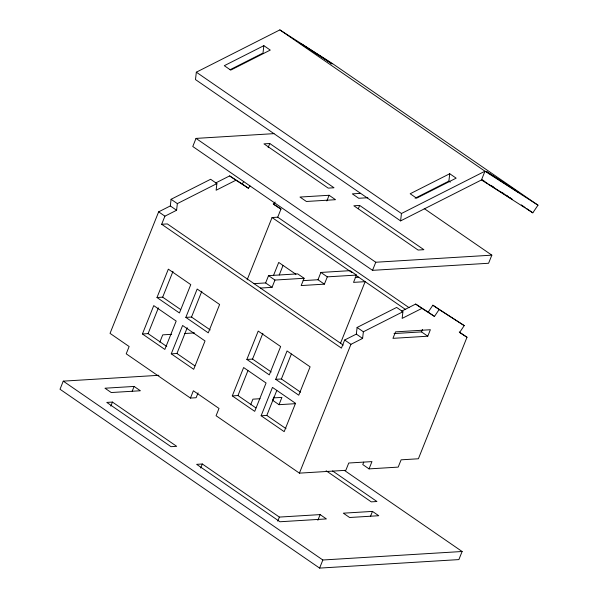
<?xml version="1.0" encoding="UTF-8"?>
<svg xmlns="http://www.w3.org/2000/svg" width="598" height="598" viewBox="0 0 598 598"><rect width="100%" height="100%" fill="white"/><g stroke="black" fill="none" stroke-linecap="round" stroke-linejoin="round"><path stroke-width="0.9" d="M198.073 392.864L196.122 397.722L190.448 398.074L126.215 353.814L129.131 346.519L110.039 333.37L158.642 211.849L170.31 205.944L171.08 199.291L210.631 179.265L216.895 183.586L216.132 190.239L235.904 180.222L248.462 188.258L250.009 185.963M363.748 462.142L362.777 464.571L369.048 468.892L398.193 467.113L401.109 459.825L418.391 458.771L466.993 337.25L459.585 332.503L464.235 325.618L439.126 309.54L434.477 316.424L421.926 308.389L402.148 318.398L402.917 311.752L396.646 307.432L357.103 327.457L356.333 334.11L344.665 340.015L341.421 348.118L161.669 224.272L164.913 216.17L176.582 210.264L177.352 203.612L216.895 183.586M196.338 72.186L195.486 79.579L400.593 220.894L481.472 179.946L484.963 171.215L279.857 29.9L196.338 72.186L401.452 213.508L484.963 171.215L537.983 205.174L532.818 212.828L481.472 179.946M263.853 45.665L224.302 65.69L230.716 70.108L270.266 50.083L263.853 45.665L263 53.058L230.043 69.742M190.448 398.074L193.363 390.778L219.003 408.441L216.087 415.737L299.411 473.145L350.936 344.336L362.605 338.423L363.367 331.778L402.917 311.752M400.593 220.894L401.452 213.508M415.102 198.23L448.881 181.127L449.733 173.734L456.147 178.152L416.597 198.177L410.183 193.759L449.733 173.734M158.889 375.305L63.253 381.143L60.017 389.246L319.609 568.1L458.883 559.593L462.119 551.498L344.612 470.536M274.011 133.638L196.017 138.4L192.78 146.503L372.532 270.341L488.588 263.262L491.833 255.159L424.229 208.582M110.824 406.124L112.446 402.073L176.687 446.332L171.006 446.676L106.773 402.417L112.446 402.073M142.414 333.976L153.753 305.615L176.186 321.074L164.846 349.426L142.414 333.976L148.087 333.624L166.782 346.504M156.99 297.52L168.337 269.16L190.769 284.618L179.43 312.971L156.99 297.52L162.671 297.169L180.618 309.532M148.087 333.624L158.395 307.85M162.671 297.169L172.979 271.395M132.158 391.294L134.109 386.435L140.373 390.756L111.235 392.535L104.964 388.214L134.109 386.435M159.816 342.146L162.731 334.858L171.663 334.312M171.252 353.844L182.599 325.491L205.032 340.95L193.692 369.302L171.252 353.844L176.933 353.5L194.881 365.864M185.836 317.389L197.176 289.036L219.616 304.494L208.268 332.847L185.836 317.389L191.517 317.045L210.212 329.924M176.933 353.5L187.241 327.719M191.517 317.045L201.825 291.263M268.151 147.564L269.773 143.513L334.005 187.765L328.205 188.123L263.965 143.864L269.773 143.513M247.124 279.871L272.06 217.53L277.734 217.186L409.092 307.686M277.734 217.186L280.97 209.083L273.219 203.813M254.023 283.639L265.624 282.929L268.539 275.641L297.684 273.862L304.09 278.279L301.175 285.567L324.393 284.147L327.308 276.859L356.445 275.08L353.53 282.368L365.139 281.665L340.554 343.132M273.563 275.312L278.72 262.425L295.92 274.273M260.429 288.057L272.038 287.346L274.953 280.058L304.09 278.279M200.704 468.047L202.318 463.996L279.378 517.083L320.124 514.601L326.396 518.922L279.969 521.755L196.645 464.34L202.318 463.996M279.244 274.968L283.018 265.512M232.286 395.898L243.625 367.538L266.065 382.997L254.718 411.349L232.286 395.898L237.967 395.547L255.914 407.911M246.869 359.443L258.209 331.083L280.641 346.541L269.302 374.894L246.869 359.443L252.543 359.092L271.238 371.971M237.967 395.547L247.931 370.633M252.543 359.092L262.858 333.318M326.844 200.95L329.117 195.277L335.523 199.695L306.385 201.474L299.972 197.056L329.117 195.277M250.644 404.831L252.909 399.165L260.055 398.724M261.132 415.767L272.471 387.414L295.524 403.299L284.185 431.651L261.132 415.767L266.805 415.423L286.016 428.654M275.715 379.311L287.055 350.959L310.1 366.836L298.761 395.196L275.715 379.311L281.389 378.968L300.6 392.198M303.126 280.641L317.979 279.737L320.894 272.441L350.039 270.662L356.445 275.08M273.899 397.027L272.598 400.264L279.012 404.682L295.3 403.687M266.805 415.423L276.777 390.501M281.389 378.968L291.353 354.046M279.012 404.682L281.927 397.393L273.891 397.879M358.351 208.672L359.645 205.435L423.885 249.687L418.077 250.046L353.844 205.787L359.645 205.435M372.532 270.341L375.768 262.245L491.833 255.159M277.756 521.135L279.378 517.083M317.859 520.267L320.124 514.601M319.609 568.1L322.845 559.997L462.119 551.498M394.022 333.572L421.508 331.89L422.48 329.461M369.048 468.892L371.963 461.604L348.754 463.016L345.838 470.312L299.411 473.145M427.779 336.211L430.373 329.73L395.555 331.86L392.961 338.341L427.779 336.211L421.508 331.89M370.536 516.261L372.479 511.402L378.751 515.723L349.606 517.502L343.334 513.181L372.479 511.402M215.631 182.995L229.632 175.902L242.19 183.945L243.737 181.643M275.117 202.042L273.563 204.337L280.97 209.083M401.647 311.162L415.655 304.068L428.205 312.104L432.855 305.219L464.235 325.618M360.519 193.363L352.327 193.864L358.733 198.274L367.845 197.721M161.669 224.272L167.35 223.921L343.259 345.121M355.16 277.465L358.725 277.248M184.446 333.527L194.544 332.914M279.857 29.9L332.877 63.851L537.983 205.174M482.78 180.155L484.35 181.157M491.406 185.679L493.761 187.189M501.61 192.212L503.965 193.722M488.402 184.072L511.94 199.141M459.242 331.98L466.993 337.25M521.299 204.882L525.141 207.528M526.674 208.59L532.818 212.828M506.319 195.232L508.45 196.697M509.877 197.684L512.015 199.156M481.921 179.639L483.348 180.618M484.769 181.605L487.617 183.564M448.881 181.127L450.309 182.106M196.017 138.4L375.768 262.245M432.855 305.219L439.126 309.54M242.19 183.945L248.462 188.258M428.205 312.104L434.477 316.424M229.632 175.902L235.904 180.222M415.655 304.068L421.926 308.389M272.06 217.53L351.945 272.576M355.788 275.222L405.721 309.622M320.894 272.441L327.308 276.859M317.979 279.737L324.393 284.147M171.08 199.291L177.352 203.612M357.103 327.457L363.367 331.778M170.31 205.944L176.582 210.264M356.333 334.11L362.605 338.423M268.539 275.641L274.953 280.058M265.624 282.929L272.038 287.346M158.642 211.849L164.913 216.17M344.665 340.015L350.936 344.336M332.593 470.955L376.942 501.513L371.268 501.864L326.149 470.776M63.253 381.143L322.845 559.997M325.604 59.508L300.495 43.43L332.01 63.919L325.604 59.508M511.477 187.578L486.376 171.499L517.89 191.988L511.477 187.578"/></g></svg>
